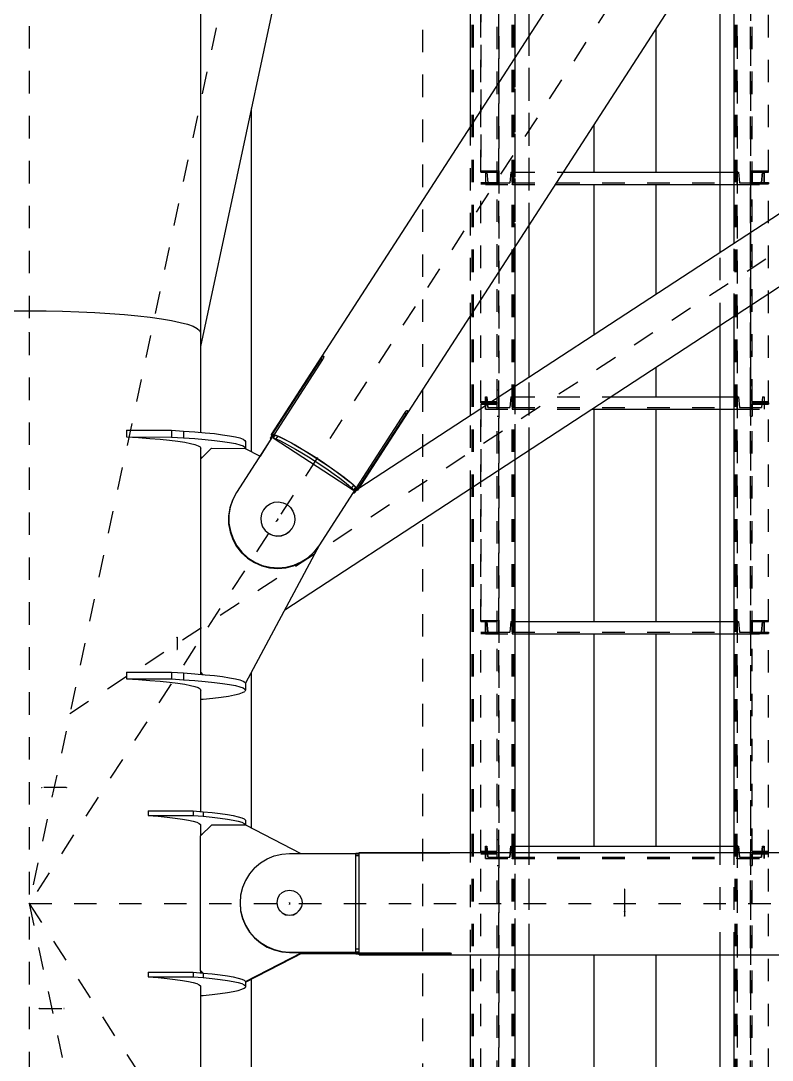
# Model space of a CAD drawing. Header units: millimetres. Extents: x 149919 to 150445, y 136651 to 136866.
# Drawn here: x 150370.775 to 150374.119, y 136790.678 to 136795.303 of the extents above; entities that cross this region are included whole.
import ezdxf

# ---------------------------------------------------------------- set-up
doc = ezdxf.new("R2010")
doc.units = ezdxf.units.MM
doc.header["$LTSCALE"] = 0.25
for name, pattern in [('CENTER', [50.8, 31.75, -6.35, 6.35, -6.35]), ('XKITLINE00', [0]), ('XKITLINE02', [4, 2, -2]), ('XKITLINE03', [6, 3, -1, 1, -1])]:
    doc.linetypes.add(name, pattern=pattern)

# ---------------------------------------------------------------- blocks, each defined once
blk = doc.blocks.new('çatıı')
at = {"color": 8, "linetype": 'CENTER'}
for p, q in [((22900, 16010.75), (22900, 14354.32)), ((23075, 15209.12), (23075, 13540.01)), ((23075, 14920.27), (22900, 14100.27)), ((23430, 14920.27), (22900, 14100.27)), ((22918.04, 14184.83), (23351.52, 14468)), ((22900, 14354.32), (22900, 12689.51)), ((23010.58, 14271.35), (23009.9, 14270.33)), ((22965.78, 14218.73), (22965.78, 14213.3)), ((22916.48, 14151.85), (22905.53, 14151.88)), ((23165, 14096.69), (23165, 14106.69)), ((23165, 14094.73), (23165, 14104.73)), ((22900, 14100.27), (23075, 13280.27)), ((22900, 14100.27), (23430, 13280.27)), ((22900, 14100.27), (23430, 14100.27)), ((23015.8, 14100.63), (23015.8, 14099.92)), ((22904.48, 14053.62), (22915.43, 14053.59))]:
    blk.add_line(p, q, dxfattribs=at)
at = {"color": 116, "linetype": 'XKITLINE02', "true_color": 0x136734}
for p, q in [((23097.15, 13721.24), (23097.15, 15406.22)), ((23097.68, 13721.24), (23097.68, 15406.22)), ((23114.92, 13721.24), (23114.92, 15406.22)), ((23115, 13721.24), (23115, 15406.22)), ((23115.45, 13721.24), (23115.45, 15406.22)), ((23115.85, 13721.24), (23115.85, 15406.22)), ((23116.3, 13723.56), (23116.3, 15406.22)), ((23122.5, 14302.1), (23122.5, 15406.22)), ((23214.13, 13721.24), (23214.13, 15406.22)), ((23214.53, 13721.24), (23214.52, 15406.22)), ((23214.98, 13721.24), (23214.98, 15406.22)), ((23215.06, 13721.24), (23215.06, 15406.22)), ((23096.3, 14446.09), (23096.3, 14943.1)), ((23122.5, 13721.24), (23122.5, 14943.1)), ((23101, 14425.71), (23101, 14523.03)), ((23109, 14420.46), (23109, 14523.03)), ((23228.98, 14425.71), (23228.98, 14523.03)), ((23101, 14522.44), (23101, 14425.71)), ((23108.2, 14420.46), (23108.2, 14522.44)), ((23220.98, 14420.46), (23220.98, 14520.98)), ((23221.78, 14420.46), (23221.78, 14522.44)), ((23122.5, 14077.5), (23122.5, 14486.62)), ((23116.3, 14392.84), (23116.3, 14477.03)), ((23096.3, 14317.57), (23096.3, 14446.09)), ((23101, 14426.29), (23109, 14426.29)), ((23108.2, 14323.61), (23108.2, 14426.28)), ((23108.2, 14426.28), (23109, 14426.28)), ((23109, 14426.29), (23109, 14420.46)), ((23109, 14323.03), (23109, 14426.28)), ((23220.98, 14426.29), (23228.98, 14426.29)), ((23220.98, 14426.28), (23220.98, 14420.48)), ((23220.98, 14426.28), (23221.78, 14426.28)), ((23220.98, 14328.83), (23220.98, 14426.28)), ((23221.78, 14426.28), (23221.78, 14421.06)), ((23221.78, 14323.61), (23221.78, 14426.28)), ((23101, 14425.71), (23108.2, 14425.71)), ((23103, 14425.78), (23103.68, 14425.78)), ((23103, 14425.78), (23103, 14420.28)), ((23103, 14425.78), (23103, 14420.28)), ((23103.68, 14425.78), (23104.07, 14420.98)), ((23103.68, 14425.78), (23104.07, 14420.98)), ((23108.2, 14425.71), (23108.2, 14420.46)), ((23114.32, 14425.78), (23113.94, 14420.98)), ((23114.32, 14425.78), (23113.94, 14420.98)), ((23114.32, 14425.78), (23115, 14425.78)), ((23115, 14420.28), (23115, 14425.78)), ((23115, 14425.78), (23137.59, 14425.78)), ((23115, 14425.78), (23115, 14420.28)), ((23115, 14425.78), (23115, 14420.28)), ((23207.48, 14425.78), (23214.98, 14425.78)), ((23214.98, 14420.28), (23214.98, 14425.78)), ((23214.98, 14425.78), (23214.98, 14420.28)), ((23214.98, 14425.78), (23215.66, 14425.78)), ((23214.98, 14425.78), (23214.98, 14420.28)), ((23215.66, 14425.78), (23216.05, 14420.98)), ((23215.66, 14425.78), (23216.05, 14420.98)), ((23221.78, 14425.71), (23228.98, 14425.71)), ((23225.92, 14420.98), (23226.3, 14425.78)), ((23226.3, 14425.78), (23225.92, 14420.98)), ((23226.3, 14425.78), (23226.98, 14425.78)), ((23226.98, 14420.28), (23226.98, 14425.78)), ((23226.98, 14425.78), (23226.98, 14420.28)), ((23101, 14323.03), (23101, 14421.06)), ((23101, 14421.06), (23108.2, 14421.06)), ((23101, 14420.47), (23109, 14420.47)), ((23103, 14420.28), (23115, 14420.28)), ((23104.07, 14420.98), (23113.94, 14420.98)), ((23108.2, 14420.46), (23109, 14420.46)), ((23115, 14420.98), (23214.98, 14420.98)), ((23115, 14420.28), (23134.03, 14420.28)), ((23207.48, 14420.28), (23214.98, 14420.28)), ((23214.98, 14420.28), (23226.98, 14420.28)), ((23216.05, 14420.98), (23225.92, 14420.98)), ((23220.98, 14420.48), (23228.98, 14420.48)), ((23220.98, 14323.03), (23220.98, 14420.48)), ((23220.98, 14420.46), (23221.78, 14420.46)), ((23221.78, 14421.06), (23228.98, 14421.06)), ((23228.98, 14421.06), (23228.98, 14420.48)), ((23228.98, 14323.03), (23228.98, 14421.06)), ((23213.68, 14361.66), (23213.68, 14394.25)), ((23207.48, 14357.61), (23207.48, 14390.2)), ((23122.5, 14302.1), (23122.5, 14334.69)), ((23108.2, 14328.83), (23109, 14328.83)), ((23116.3, 14298.05), (23116.3, 14330.64)), ((23220.98, 14328.83), (23220.98, 14323.03)), ((23220.98, 14328.83), (23221.78, 14328.83)), ((23103, 14325.78), (23103.68, 14325.78)), ((23103, 14325.78), (23103, 14320.28)), ((23103, 14320.28), (23103, 14325.78)), ((23103.68, 14325.78), (23104.07, 14320.98)), ((23104.07, 14320.98), (23103.68, 14325.78)), ((23114.32, 14325.78), (23113.94, 14320.98)), ((23114.32, 14325.78), (23113.94, 14320.98)), ((23114.32, 14325.78), (23115, 14325.78)), ((23115, 14320.28), (23115, 14325.78)), ((23115, 14325.78), (23158.74, 14325.78)), ((23115, 14325.78), (23115, 14320.28)), ((23115, 14325.78), (23115, 14320.28)), ((23207.48, 14325.78), (23214.98, 14325.78)), ((23214.98, 14320.28), (23214.98, 14325.78)), ((23214.98, 14325.78), (23214.98, 14320.28)), ((23214.98, 14325.78), (23215.66, 14325.78)), ((23214.98, 14325.78), (23214.98, 14320.28)), ((23215.66, 14325.78), (23216.05, 14320.98)), ((23215.66, 14325.78), (23216.05, 14320.98)), ((23226.3, 14325.78), (23225.92, 14320.98)), ((23226.3, 14325.78), (23225.92, 14320.98)), ((23226.3, 14325.78), (23226.98, 14325.78)), ((23226.98, 14325.78), (23226.98, 14320.28)), ((23226.98, 14325.78), (23226.98, 14320.28)), ((23101, 14323.61), (23108.2, 14323.61)), ((23101, 14225.71), (23101, 14323.03)), ((23101, 14323.03), (23109, 14323.03)), ((23101, 14323.03), (23109, 14323.03)), ((23101, 14322.44), (23101, 14225.71)), ((23101, 14322.44), (23108.2, 14322.44)), ((23103, 14320.28), (23115, 14320.28)), ((23104.07, 14320.98), (23113.94, 14320.98)), ((23108.2, 14220.46), (23108.2, 14322.44)), ((23109, 14220.46), (23109, 14323.03)), ((23115, 14320.98), (23214.98, 14320.98)), ((23115, 14320.28), (23150.32, 14320.28)), ((23207.48, 14320.28), (23214.98, 14320.28)), ((23214.98, 14320.28), (23226.98, 14320.28)), ((23216.05, 14320.98), (23225.92, 14320.98)), ((23220.98, 14317.2), (23220.98, 14323.03)), ((23220.98, 14323.03), (23228.98, 14323.03)), ((23220.98, 14323.03), (23228.98, 14323.03)), ((23220.98, 14220.46), (23220.98, 14320.98)), ((23221.78, 14323.61), (23228.98, 14323.61)), ((23221.78, 14322.44), (23221.78, 14317.2)), ((23221.78, 14322.44), (23228.98, 14322.44)), ((23221.78, 14220.46), (23221.78, 14322.44)), ((23228.98, 14323.03), (23228.98, 14322.44)), ((23228.98, 14225.71), (23228.98, 14323.03)), ((23096.3, 14123.02), (23096.3, 14317.57)), ((23108.2, 14317.2), (23109, 14317.2)), ((23220.98, 14317.2), (23221.78, 14317.2)), ((23101, 14226.29), (23109, 14226.29)), ((23101, 14225.71), (23108.2, 14225.71)), ((23103, 14225.78), (23103.68, 14225.78)), ((23103, 14225.78), (23103, 14220.28)), ((23103, 14220.28), (23103, 14225.78)), ((23103.68, 14225.78), (23104.07, 14220.98)), ((23104.07, 14220.98), (23103.68, 14225.78)), ((23108.2, 14123.61), (23108.2, 14226.28)), ((23108.2, 14226.28), (23109, 14226.28)), ((23108.2, 14220.46), (23108.2, 14225.71)), ((23109, 14123.03), (23109, 14226.28)), ((23114.32, 14225.78), (23113.94, 14220.98)), ((23114.32, 14225.78), (23113.94, 14220.98)), ((23114.32, 14225.78), (23115, 14225.78)), ((23115, 14220.28), (23115, 14225.78)), ((23115, 14225.78), (23122.5, 14225.78)), ((23115, 14225.78), (23115, 14220.28)), ((23115, 14225.78), (23115, 14220.28)), ((23207.48, 14225.78), (23214.98, 14225.78)), ((23214.98, 14220.28), (23214.98, 14225.78)), ((23214.98, 14225.78), (23214.98, 14220.28)), ((23214.98, 14225.78), (23215.66, 14225.78)), ((23214.98, 14225.78), (23214.98, 14220.28)), ((23215.66, 14225.78), (23216.05, 14220.98)), ((23215.66, 14225.78), (23216.05, 14220.98)), ((23220.98, 14226.29), (23228.98, 14226.29)), ((23220.98, 14226.28), (23220.98, 14220.48)), ((23220.98, 14226.28), (23221.78, 14226.28)), ((23220.98, 14226.28), (23220.98, 14128.83)), ((23221.78, 14226.28), (23221.78, 14221.06)), ((23221.78, 14123.61), (23221.78, 14226.28)), ((23221.78, 14225.71), (23228.98, 14225.71)), ((23225.92, 14220.98), (23226.3, 14225.78)), ((23226.3, 14225.78), (23225.92, 14220.98)), ((23226.3, 14225.78), (23226.98, 14225.78)), ((23226.98, 14220.28), (23226.98, 14225.78)), ((23226.98, 14225.78), (23226.98, 14220.28)), ((23101, 14123.03), (23101, 14221.06)), ((23101, 14221.06), (23108.2, 14221.06)), ((23101, 14220.47), (23109, 14220.47)), ((23103, 14220.28), (23115, 14220.28)), ((23104.07, 14220.98), (23113.94, 14220.98)), ((23108.2, 14220.46), (23109, 14220.46)), ((23115, 14220.98), (23214.98, 14220.98)), ((23115, 14220.28), (23122.5, 14220.28)), ((23207.48, 14220.28), (23214.98, 14220.28)), ((23214.98, 14220.28), (23226.98, 14220.28)), ((23216.05, 14220.98), (23225.92, 14220.98)), ((23220.98, 14220.48), (23228.98, 14220.48)), ((23220.98, 14220.48), (23220.98, 14123.03)), ((23220.98, 14220.46), (23221.78, 14220.46)), ((23221.78, 14221.06), (23228.98, 14221.06)), ((23228.98, 14221.06), (23228.98, 14220.48)), ((23228.98, 14123.03), (23228.98, 14221.06)), ((23103, 14125.78), (23103.68, 14125.78)), ((23103, 14125.78), (23103, 14120.28)), ((23103, 14120.28), (23103, 14125.78)), ((23103.68, 14125.78), (23104.07, 14120.98)), ((23104.07, 14120.98), (23103.68, 14125.78)), ((23108.2, 14128.83), (23109, 14128.83)), ((23114.32, 14125.78), (23113.94, 14120.98)), ((23113.94, 14120.98), (23114.32, 14125.78)), ((23114.32, 14125.78), (23115, 14125.78)), ((23115, 14120.28), (23115, 14125.78)), ((23115, 14125.78), (23122.5, 14125.78)), ((23115, 14125.78), (23115, 14120.28)), ((23115, 14120.28), (23115, 14125.78)), ((23207.48, 14125.78), (23214.98, 14125.78)), ((23214.98, 14120.28), (23214.98, 14125.78)), ((23214.98, 14120.28), (23214.98, 14125.78)), ((23214.98, 14125.78), (23215.66, 14125.78)), ((23214.98, 14125.78), (23214.98, 14120.28)), ((23216.05, 14120.98), (23215.66, 14125.78)), ((23215.66, 14125.78), (23216.05, 14120.98)), ((23220.98, 14128.83), (23220.98, 14123.03)), ((23220.98, 14128.83), (23221.78, 14128.83)), ((23225.92, 14120.98), (23226.3, 14125.78)), ((23226.3, 14125.78), (23225.92, 14120.98)), ((23226.3, 14125.78), (23226.98, 14125.78)), ((23226.98, 14120.28), (23226.98, 14125.78)), ((23226.98, 14125.78), (23226.98, 14120.28)), ((23096.3, 13838.61), (23096.3, 14123.02)), ((23101, 14123.61), (23108.2, 14123.61)), ((23101, 14025.71), (23101, 14123.03)), ((23101, 14123.03), (23109, 14123.03)), ((23101, 14123.03), (23109, 14123.03)), ((23101, 14122.44), (23108.2, 14122.44)), ((23104.07, 14120.98), (23113.94, 14120.98)), ((23108.2, 14020.46), (23108.2, 14122.44)), ((23109, 14020.46), (23109, 14123.03)), ((23115, 14120.98), (23214.98, 14120.98)), ((23116.3, 14077.5), (23116.3, 14123.02)), ((23122.5, 13721.24), (23122.5, 14123.02)), ((23207.48, 14077.5), (23207.48, 14123.02)), ((23213.68, 14077.5), (23213.68, 14123.02)), ((23216.05, 14120.98), (23225.92, 14120.98)), ((23220.98, 14117.2), (23220.98, 14123.03)), ((23220.98, 14123.03), (23228.98, 14123.03)), ((23220.98, 14123.03), (23228.98, 14123.03)), ((23220.98, 14020.46), (23220.98, 14120.9)), ((23221.78, 14123.61), (23228.98, 14123.61)), ((23221.78, 14122.44), (23221.78, 14117.2)), ((23221.78, 14122.44), (23228.98, 14122.44)), ((23221.78, 14020.46), (23221.78, 14122.44)), ((23228.98, 14120.9), (23228.98, 14123.03)), ((23228.98, 14025.71), (23228.98, 14122.44)), ((23103, 14120.28), (23115, 14120.28)), ((23108.2, 14117.2), (23109, 14117.2)), ((23115, 14120.28), (23214.98, 14120.28)), ((23214.98, 14120.28), (23226.98, 14120.28)), ((23220.98, 14117.2), (23221.78, 14117.2))]:
    blk.add_line(p, q, dxfattribs=at)
at = {"color": 1, "linetype": 'XKITLINE03'}
for p, q in [((23109, 15406.22), (23109, 13721.24)), ((23122.5, 13721.24), (23122.5, 15406.22)), ((23214.98, 15406.22), (23214.98, 13721.24)), ((23220.97, 15406.22), (23220.98, 13721.24)), ((23109, 14426.29), (23109, 14523.03)), ((23220.98, 14523.03), (23220.98, 14426.29)), ((23109, 14323.03), (23109, 14420.47)), ((23115, 14420.28), (23214.98, 14420.28)), ((23115, 14420.28), (23115, 14420.28)), ((23214.98, 14420.28), (23214.98, 14420.28)), ((23220.98, 14420.48), (23220.98, 14323.03)), ((23109, 14226.29), (23109, 14323.03)), ((23115, 14320.28), (23214.98, 14320.28)), ((23115, 14320.28), (23115, 14320.28)), ((23214.98, 14320.28), (23214.98, 14320.28)), ((23220.98, 14323.03), (23220.98, 14226.29)), ((23109, 14123.03), (23109, 14220.47)), ((23115, 14220.28), (23214.98, 14220.28)), ((23115, 14220.28), (23115, 14220.28)), ((23214.98, 14220.28), (23214.98, 14220.28)), ((23220.98, 14220.48), (23220.98, 14123.03)), ((23109, 14026.29), (23109, 14123.03)), ((23220.98, 14123.03), (23220.98, 14026.29)), ((23115, 14120.28), (23214.98, 14120.28)), ((23115, 14120.28), (23115, 14120.28)), ((23214.98, 14120.28), (23214.98, 14120.28))]:
    blk.add_line(p, q, dxfattribs=at)
at = {"color": 7, "linetype": 'XKITLINE00'}
for p, q in [((23096.3, 14446.09), (23096.3, 14897.45)), ((23116.3, 14477.03), (23116.3, 14897.45)), ((23122.5, 14486.62), (23122.5, 14897.45)), ((23213.68, 14394.25), (23213.68, 14543.5)), ((23207.48, 14390.2), (23207.48, 14533.91)), ((23137.59, 14425.78), (23207.48, 14425.78)), ((23134.03, 14420.28), (23207.48, 14420.28)), ((23122.5, 14334.69), (23122.5, 14402.44)), ((23116.3, 14330.64), (23116.3, 14392.84)), ((23096.3, 14317.57), (23096.3, 14361.9)), ((23213.68, 14123.02), (23213.68, 14361.66)), ((23207.48, 14123.02), (23207.48, 14357.61)), ((23158.74, 14325.78), (23207.48, 14325.78)), ((23150.32, 14320.28), (23207.48, 14320.28)), ((23122.5, 14123.02), (23122.5, 14302.1)), ((23116.3, 14123.02), (23116.3, 14298.05)), ((23096.3, 14123.02), (23096.3, 14284.99)), ((23122.5, 14225.78), (23207.48, 14225.78)), ((23122.5, 14220.28), (23207.48, 14220.28)), ((23122.5, 14125.78), (23207.48, 14125.78)), ((23096.3, 13838.61), (23096.3, 14077.5)), ((23116.3, 13807.67), (23116.3, 14077.5)), ((23122.5, 13798.08), (23122.5, 14077.5)), ((23207.48, 13721.24), (23207.48, 14077.5)), ((23213.68, 13721.24), (23213.68, 14077.5))]:
    blk.add_line(p, q, dxfattribs=at)
at = {"color": 8, "linetype": 'XKITLINE00'}
for p, q in [((22976.2, 14884.03), (22976.2, 14354.32)), ((23283.71, 14736.05), (23007.69, 14308.99)), ((23322.09, 14711.23), (23046.07, 14284.18)), ((23008.49, 14499.47), (22976.2, 14348.13)), ((23178.8, 14489.53), (23178.8, 14425.78)), ((22998.8, 14454.03), (22998.8, 14301.45)), ((23046.71, 14285.18), (23296.18, 14448.14)), ((23151.2, 14446.83), (23151.2, 14425.78)), ((23013.69, 14231.02), (23310.45, 14424.88)), ((23151.2, 14420.28), (23151.2, 14353.43)), ((23178.8, 14420.28), (23178.8, 14371.46)), ((22892.53, 14363.98), (22900, 14364.03)), ((22900, 14364.03), (22907.46, 14363.98)), ((22907.46, 14363.98), (22914.86, 14363.84)), ((22914.86, 14363.84), (22922.12, 14363.61)), ((22922.12, 14363.61), (22929.16, 14363.29)), ((22929.16, 14363.29), (22935.92, 14362.88)), ((22935.92, 14362.88), (22942.33, 14362.39)), ((22942.33, 14362.39), (22948.34, 14361.82)), ((22948.34, 14361.82), (22953.88, 14361.18)), ((22953.88, 14361.18), (22958.9, 14360.48)), ((22958.9, 14360.48), (22963.35, 14359.71)), ((22963.35, 14359.71), (22967.2, 14358.9)), ((22967.2, 14358.9), (22970.39, 14358.04)), ((22970.39, 14358.04), (22972.91, 14357.14)), ((22972.91, 14357.14), (22974.73, 14356.21)), ((22974.73, 14356.21), (22975.83, 14355.27)), ((22974.73, 14356.21), (22975.83, 14355.27)), ((22975.83, 14355.27), (22976.2, 14354.32)), ((22975.83, 14355.27), (22976.2, 14354.32)), ((22976.2, 14354.32), (22976.2, 14309.96)), ((23029.95, 14342.87), (23029.74, 14342.54)), ((23030.16, 14343.17), (23029.95, 14342.87)), ((23029.95, 14342.87), (23030.58, 14342.46)), ((23030.36, 14343.44), (23030.16, 14343.17)), ((23030.46, 14343.57), (23030.36, 14343.44)), ((23030.46, 14343.57), (23030.55, 14343.65)), ((23030.73, 14342.71), (23030.54, 14342.39)), ((23030.55, 14343.65), (23030.74, 14343.78)), ((23030.89, 14343.02), (23030.73, 14342.71)), ((23030.74, 14343.78), (23030.9, 14343.83)), ((23031, 14343.3), (23030.89, 14343.02)), ((23030.9, 14343.83), (23031.01, 14343.81)), ((23031.06, 14343.53), (23031, 14343.3)), ((23031.01, 14343.81), (23031.06, 14343.71)), ((23031.06, 14343.71), (23031.06, 14343.53)), ((23029.74, 14342.54), (23008.12, 14309.1)), ((23030.54, 14342.39), (23008.92, 14308.94)), ((23029.74, 14342.54), (23030.37, 14342.13)), ((23178.8, 14338.87), (23178.8, 14325.78)), ((23067.79, 14319.51), (23067.58, 14319.3)), ((23067.79, 14319.51), (23067.98, 14319.66)), ((23067.98, 14319.66), (23068.13, 14319.74)), ((23068.13, 14319.74), (23068.25, 14319.73)), ((23068.25, 14319.73), (23068.32, 14319.64)), ((23068.33, 14319.48), (23068.29, 14319.26)), ((23068.32, 14319.64), (23068.33, 14319.48)), ((23151.2, 14320.28), (23151.2, 14225.78)), ((23178.8, 14320.28), (23178.8, 14225.78)), ((23067.15, 14318.72), (23045.53, 14285.27)), ((23067.61, 14318.06), (23046, 14284.61)), ((23066.98, 14318.46), (23067.61, 14318.06)), ((23067.36, 14319.03), (23067.15, 14318.72)), ((23067.2, 14318.79), (23067.82, 14318.38)), ((23067.58, 14319.3), (23067.36, 14319.03)), ((23067.82, 14318.38), (23067.61, 14318.06)), ((23068.01, 14318.7), (23067.82, 14318.38)), ((23068.18, 14318.99), (23068.01, 14318.7)), ((23068.25, 14319.14), (23068.18, 14318.99)), ((23068.29, 14319.26), (23068.25, 14319.14)), ((22943.29, 14310.94), (22943.29, 14307.94)), ((22943.29, 14310.94), (22963.26, 14310.85)), ((22963.26, 14310.85), (22963.26, 14307.86)), ((22963.26, 14310.85), (22968.66, 14310.53)), ((22968.66, 14310.53), (22968.66, 14307.54)), ((22968.66, 14310.53), (22973.67, 14310.17)), ((22943.29, 14307.94), (22948.68, 14307.62)), ((22943.29, 14307.94), (22963.26, 14307.86)), ((22948.68, 14307.62), (22953.69, 14307.27)), ((22953.69, 14307.27), (22958.28, 14306.87)), ((22958.28, 14306.87), (22962.41, 14306.45)), ((22962.41, 14306.45), (22966.05, 14306)), ((22963.26, 14307.86), (22968.66, 14307.54)), ((22966.05, 14306), (22969.17, 14305.53)), ((22968.66, 14307.54), (22973.67, 14307.18)), ((22973.67, 14310.17), (22978.25, 14309.78)), ((22973.67, 14307.18), (22978.25, 14306.79)), ((22978.25, 14309.78), (22982.38, 14309.36)), ((22978.25, 14306.79), (22982.38, 14306.37)), ((22982.38, 14309.36), (22986.02, 14308.91)), ((22982.38, 14306.37), (22986.02, 14305.92)), ((22986.02, 14308.91), (22989.15, 14308.44)), ((22986.02, 14305.92), (22989.15, 14305.45)), ((22989.15, 14308.44), (22991.72, 14307.94)), ((22991.72, 14307.94), (22993.74, 14307.44)), ((23008.91, 14308.94), (22992.27, 14283.18)), ((22993.74, 14307.44), (22995.17, 14306.92)), ((22995.17, 14306.92), (22996.01, 14306.39)), ((22996.01, 14306.39), (22996.26, 14305.85)), ((22996.26, 14305.85), (22996.26, 14302.86)), ((23007.58, 14306.9), (23002.75, 14299.42)), ((23007.3, 14307.47), (23007.27, 14307.3)), ((23007.27, 14307.3), (23007.34, 14307.06)), ((23008.11, 14308.72), (23007.3, 14307.47)), ((23007.3, 14307.47), (23007.45, 14307.57)), ((23007.34, 14307.06), (23007.6, 14306.9)), ((23008.26, 14308.82), (23007.45, 14307.57)), ((23007.45, 14307.57), (23007.7, 14307.59)), ((23007.69, 14308.99), (23008.12, 14309.1)), ((23007.69, 14308.99), (23007.76, 14308.57)), ((23008.51, 14308.85), (23007.7, 14307.59)), ((23007.7, 14307.59), (23007.94, 14307.44)), ((23007.76, 14308.57), (23007.94, 14308.45)), ((23008.11, 14308.72), (23008.26, 14308.82)), ((23008.12, 14309.1), (23008.76, 14308.69)), ((23008.26, 14308.82), (23008.51, 14308.85)), ((23009.29, 14308.7), (23008.48, 14307.45)), ((23008.48, 14307.45), (23009.76, 14306.99)), ((23008.48, 14307.45), (23044.35, 14284.26)), ((23008.51, 14308.85), (23008.76, 14308.69)), ((23008.92, 14308.94), (23009.29, 14308.7)), ((23008.92, 14308.94), (23009.26, 14308.86)), ((23008.92, 14308.93), (23009.29, 14308.69)), ((23009.26, 14308.86), (23010.86, 14308.23)), ((23009.29, 14308.7), (23010.57, 14308.25)), ((23010.57, 14308.25), (23009.76, 14306.99)), ((23009.76, 14306.99), (23011.45, 14306.25)), ((23010.57, 14308.25), (23012.26, 14307.5)), ((23010.86, 14308.23), (23012.95, 14307.25)), ((23011.45, 14306.25), (23013.5, 14305.22)), ((23012.26, 14307.5), (23014.31, 14306.48)), ((23012.95, 14307.25), (23015.46, 14305.94)), ((23014.31, 14306.48), (23016.68, 14305.21)), ((23015.46, 14305.94), (23018.32, 14304.35)), ((22969.17, 14305.53), (22971.75, 14305.04)), ((22971.75, 14305.04), (22973.76, 14304.53)), ((22973.76, 14304.53), (22975.2, 14304.01)), ((22975.2, 14304.01), (22976.04, 14303.48)), ((22976.04, 14303.48), (22976.29, 14302.95)), ((22976.2, 14303.14), (22976.2, 14202.29)), ((22976.29, 14302.95), (22976.2, 14302.81)), ((22976.2, 14297.99), (22981.13, 14302.9)), ((22981.13, 14302.9), (22996.11, 14302.83)), ((22989.15, 14305.45), (22991.72, 14304.95)), ((22991.72, 14304.95), (22993.74, 14304.45)), ((22993.74, 14304.45), (22995.17, 14303.92)), ((22995.17, 14303.92), (22996.01, 14303.4)), ((22996.01, 14303.4), (22996.26, 14302.86)), ((22996.11, 14302.83), (23002.76, 14299.41)), ((22996.26, 14302.86), (22996.21, 14302.79)), ((23013.5, 14305.22), (23015.87, 14303.95)), ((23015.87, 14303.95), (23018.5, 14302.46)), ((23016.68, 14305.21), (23019.31, 14303.72)), ((23018.32, 14304.35), (23021.44, 14302.52)), ((23018.5, 14302.46), (23021.32, 14300.8)), ((23019.31, 14303.72), (23022.13, 14302.05)), ((23021.44, 14302.52), (23024.73, 14300.51)), ((23022.13, 14302.05), (23025.07, 14300.25)), ((22976.2, 14298.85), (22977.15, 14298.93)), ((23021.32, 14300.8), (23024.26, 14298.99)), ((23024.26, 14298.99), (23027.24, 14297.09)), ((23024.73, 14300.51), (23028.08, 14298.39)), ((23025.07, 14300.25), (23028.05, 14298.35)), ((23027.24, 14297.09), (23030.2, 14295.15)), ((23028.05, 14298.35), (23031.01, 14296.41)), ((23028.08, 14298.39), (23031.39, 14296.21)), ((23031.01, 14296.41), (23033.86, 14294.47)), ((23030.2, 14295.15), (23033.05, 14293.21)), ((23031.39, 14296.21), (23034.57, 14294.04)), ((23033.05, 14293.21), (23035.72, 14291.33)), ((23033.86, 14294.47), (23036.53, 14292.58)), ((23034.57, 14294.04), (23037.51, 14291.94)), ((23036.53, 14292.58), (23038.96, 14290.8)), ((23037.51, 14291.94), (23040.13, 14289.99)), ((23035.72, 14291.33), (23038.15, 14289.55)), ((23038.15, 14289.55), (23040.28, 14287.91)), ((23038.96, 14290.8), (23041.09, 14289.16)), ((23040.13, 14289.99), (23042.35, 14288.24)), ((23040.28, 14287.91), (23042.05, 14286.46)), ((23041.09, 14289.16), (23042.86, 14287.71)), ((23042.35, 14288.24), (23044.1, 14286.74)), ((23042.86, 14287.71), (23044.23, 14286.49)), ((22992.11, 14282.95), (22990.42, 14279.79)), ((22992.27, 14283.18), (22990.58, 14280.02)), ((22992.27, 14283.18), (22992.11, 14282.95)), ((23045.53, 14285.26), (23028.88, 14259.51)), ((23042.05, 14286.46), (23043.42, 14285.23)), ((23044.23, 14286.49), (23043.42, 14285.23)), ((23043.42, 14285.23), (23044.35, 14284.26)), ((23044.1, 14286.74), (23045.32, 14285.55)), ((23044.21, 14283.22), (23044.44, 14283.07)), ((23044.23, 14286.49), (23045.16, 14285.52)), ((23045.16, 14285.52), (23044.35, 14284.26)), ((23044.44, 14283.07), (23044.7, 14283.1)), ((23044.56, 14283.76), (23044.8, 14283.61)), ((23044.7, 14283.1), (23044.84, 14283.2)), ((23045.61, 14284.86), (23044.8, 14283.61)), ((23044.8, 14283.61), (23044.87, 14283.37)), ((23045.65, 14284.45), (23044.84, 14283.2)), ((23044.87, 14283.37), (23044.84, 14283.2)), ((23045.68, 14284.62), (23044.87, 14283.37)), ((23045.15, 14285.51), (23045.53, 14285.27)), ((23045.16, 14285.52), (23045.53, 14285.27)), ((23045.32, 14285.55), (23045.53, 14285.27)), ((23045.37, 14285.02), (23046, 14284.61)), ((23045.37, 14285.02), (23045.61, 14284.86)), ((23045.48, 14284.18), (23045.64, 14284.08)), ((23045.61, 14284.86), (23045.68, 14284.62)), ((23045.64, 14284.08), (23046.07, 14284.18)), ((23045.68, 14284.62), (23045.65, 14284.45)), ((23046, 14284.61), (23046.07, 14284.18)), ((22990.42, 14279.79), (22989.28, 14276.39)), ((22990.58, 14280.02), (22989.44, 14276.63)), ((22990.58, 14280.02), (22990.42, 14279.79)), ((23005.52, 14277.04), (23007.15, 14278.16)), ((23007.15, 14278.16), (23009.01, 14278.82)), ((23009.01, 14278.82), (23010.98, 14278.98)), ((23010.98, 14278.98), (23012.93, 14278.62)), ((23012.93, 14278.62), (23014.73, 14277.77)), ((22989.28, 14276.39), (22988.71, 14272.85)), ((22989.44, 14276.63), (22988.87, 14273.08)), ((23003.35, 14273.69), (23003, 14271.75)), ((23003.39, 14273.75), (23003.04, 14271.81)), ((23004.19, 14275.48), (23003.35, 14273.69)), ((23004.24, 14275.54), (23003.39, 14273.75)), ((23005.52, 14277.04), (23004.24, 14275.54)), ((23014.73, 14277.77), (23016.24, 14276.48)), ((23016.24, 14276.48), (23017.37, 14274.85)), ((23017.37, 14274.85), (23018.04, 14272.99)), ((22988.71, 14272.85), (22988.74, 14269.26)), ((22988.74, 14269.26), (22989.35, 14265.72)), ((22988.87, 14273.08), (22988.89, 14269.49)), ((22988.89, 14269.49), (22989.51, 14265.96)), ((23003, 14271.75), (23003.16, 14269.77)), ((23003.04, 14271.81), (23003.2, 14269.84)), ((23003.16, 14269.77), (23003.83, 14267.91)), ((23003.2, 14269.84), (23003.87, 14267.97)), ((23017.85, 14269.07), (23017, 14267.29)), ((23018.2, 14271.02), (23017.85, 14269.07)), ((23018.04, 14272.99), (23018.2, 14271.02)), ((22989.35, 14265.72), (22990.54, 14262.33)), ((22989.51, 14265.96), (22990.7, 14262.56)), ((23003.83, 14267.91), (23004.96, 14266.28)), ((23003.87, 14267.97), (23005, 14266.34)), ((23004.96, 14266.28), (23006.47, 14264.99)), ((23005, 14266.34), (23006.51, 14265.06)), ((23006.51, 14265.06), (23006.47, 14264.99)), ((23006.47, 14264.99), (23008.26, 14264.14)), ((23006.51, 14265.06), (23008.3, 14264.21)), ((23008.26, 14264.14), (23010.21, 14263.78)), ((23008.3, 14264.21), (23010.25, 14263.85)), ((23010.21, 14263.78), (23012.19, 14263.94)), ((23010.25, 14263.85), (23012.23, 14264)), ((23012.19, 14263.94), (23014.05, 14264.6)), ((23012.23, 14264), (23014.09, 14264.66)), ((23014.05, 14264.6), (23015.68, 14265.72)), ((23014.09, 14264.66), (23015.72, 14265.78)), ((23016.96, 14267.22), (23015.68, 14265.72)), ((23017, 14267.29), (23015.72, 14265.78)), ((22990.54, 14262.33), (22992.28, 14259.18)), ((22990.7, 14262.56), (22992.43, 14259.41)), ((22992.43, 14259.41), (22994.66, 14256.59)), ((23029.16, 14259.94), (22996.2, 14198.32)), ((23028.88, 14259.51), (23026.7, 14256.67)), ((23028.88, 14259.51), (23028.73, 14259.28)), ((23028.86, 14259.48), (23028.73, 14259.28)), ((22992.28, 14259.18), (22994.51, 14256.35)), ((22994.51, 14256.35), (22997.17, 14253.93)), ((22994.66, 14256.59), (22997.33, 14254.16)), ((23023.91, 14254), (23026.54, 14256.44)), ((23024.07, 14254.24), (23026.7, 14256.67)), ((23028.73, 14259.28), (23026.54, 14256.44)), ((23026.7, 14256.67), (23026.54, 14256.44)), ((22997.17, 14253.93), (23000.19, 14251.97)), ((22997.33, 14254.16), (23000.35, 14252.21)), ((23000.19, 14251.97), (23003.49, 14250.54)), ((23000.35, 14252.21), (23003.65, 14250.77)), ((23003.49, 14250.54), (23006.99, 14249.67)), ((23003.65, 14250.77), (23007.14, 14249.9)), ((23014.15, 14249.69), (23017.63, 14250.58)), ((23014.31, 14249.92), (23017.79, 14250.81)), ((23017.63, 14250.58), (23020.91, 14252.03)), ((23017.79, 14250.81), (23021.07, 14252.26)), ((23020.91, 14252.03), (23023.91, 14254)), ((23021.07, 14252.26), (23024.07, 14254.24)), ((23006.99, 14249.67), (23010.57, 14249.38)), ((23007.14, 14249.9), (23010.73, 14249.62)), ((23010.57, 14249.38), (23014.15, 14249.69)), ((23010.73, 14249.62), (23014.31, 14249.92)), ((23151.2, 14220.28), (23151.2, 14125.78)), ((23178.8, 14220.28), (23178.8, 14125.78)), ((22943.29, 14203.27), (22943.29, 14200.28)), ((22943.29, 14203.27), (22963.26, 14203.19)), ((22943.29, 14200.28), (22963.26, 14200.2)), ((22943.29, 14200.28), (22948.68, 14199.96)), ((22948.68, 14199.96), (22953.69, 14199.6)), ((22953.69, 14199.6), (22958.28, 14199.21)), ((22958.28, 14199.21), (22962.41, 14198.79)), ((22963.26, 14203.19), (22963.26, 14200.2)), ((22963.26, 14203.19), (22968.65, 14202.87)), ((22963.26, 14200.2), (22968.65, 14199.88)), ((22968.65, 14202.87), (22968.65, 14199.88)), ((22968.65, 14202.87), (22973.67, 14202.51)), ((22968.65, 14199.88), (22973.67, 14199.52)), ((22973.67, 14202.51), (22978.25, 14202.12)), ((22973.67, 14199.52), (22978.25, 14199.13)), ((22976.2, 14203.17), (22977.15, 14202.21)), ((22976.2, 14202.39), (22976.3, 14202.28)), ((22978.25, 14202.12), (22982.38, 14201.7)), ((22982.38, 14201.7), (22986.02, 14201.25)), ((22986.02, 14201.25), (22989.14, 14200.77)), ((22989.14, 14200.77), (22991.72, 14200.28)), ((22991.72, 14200.28), (22993.74, 14199.77)), ((22993.74, 14199.77), (22995.17, 14199.25)), ((22995.17, 14199.25), (22996.01, 14198.72)), ((22998.8, 14203.17), (22998.8, 14133.97)), ((22962.41, 14198.79), (22966.05, 14198.34)), ((22966.05, 14198.34), (22969.17, 14197.87)), ((22969.17, 14197.87), (22971.75, 14197.37)), ((22971.75, 14197.37), (22973.76, 14196.86)), ((22973.76, 14196.86), (22975.2, 14196.34)), ((22975.2, 14196.34), (22976.04, 14195.81)), ((22976.04, 14195.81), (22976.29, 14195.28)), ((22976.2, 14195.48), (22976.2, 14141.22)), ((22976.29, 14195.28), (22976.2, 14195.15)), ((22978.25, 14199.13), (22982.38, 14198.7)), ((22982.38, 14198.7), (22986.02, 14198.26)), ((22986.02, 14198.26), (22989.14, 14197.78)), ((22989.14, 14197.78), (22991.72, 14197.29)), ((22991.72, 14197.29), (22993.74, 14196.78)), ((22993.74, 14196.78), (22995.17, 14196.26)), ((22994.95, 14194.14), (22995.9, 14194.67)), ((22995.17, 14196.26), (22996.01, 14195.73)), ((22996.26, 14195.2), (22995.9, 14194.67)), ((22996.01, 14198.72), (22996.26, 14198.19)), ((22996.01, 14195.73), (22996.26, 14195.2)), ((22996.26, 14198.19), (22996.26, 14195.2)), ((22976.2, 14191.19), (22977.46, 14191.29)), ((22977.46, 14191.29), (22981.67, 14191.71)), ((22981.67, 14191.71), (22985.4, 14192.16)), ((22985.4, 14192.16), (22988.62, 14192.62)), ((22988.62, 14192.62), (22991.3, 14193.11)), ((22991.3, 14193.11), (22993.41, 14193.62)), ((22993.41, 14193.62), (22994.95, 14194.14)), ((22952.88, 14141.49), (22952.88, 14139.5)), ((22952.88, 14141.49), (22972.88, 14141.49)), ((22952.88, 14139.5), (22957.34, 14139.13)), ((22952.88, 14139.5), (22972.88, 14139.5)), ((22957.34, 14139.13), (22961.4, 14138.74)), ((22972.88, 14141.49), (22972.88, 14139.5)), ((22972.88, 14141.49), (22977.34, 14141.13)), ((22972.88, 14139.5), (22977.34, 14139.13)), ((22977.34, 14141.13), (22977.34, 14139.13)), ((22977.34, 14141.13), (22981.4, 14140.73)), ((22977.34, 14139.13), (22981.4, 14138.74)), ((22981.4, 14140.73), (22985.01, 14140.31)), ((22985.01, 14140.31), (22988.16, 14139.86)), ((22988.16, 14139.86), (22990.81, 14139.4)), ((22990.81, 14139.4), (22992.96, 14138.92)), ((22961.4, 14138.74), (22965.01, 14138.31)), ((22965.01, 14138.31), (22968.16, 14137.87)), ((22968.16, 14137.87), (22970.81, 14137.4)), ((22970.81, 14137.4), (22972.96, 14136.92)), ((22972.96, 14136.92), (22974.59, 14136.43)), ((22974.59, 14136.43), (22975.68, 14135.93)), ((22975.68, 14135.93), (22976.23, 14135.42)), ((22976.2, 14135.45), (22976.2, 14130.34)), ((22976.2, 14130.34), (22981.2, 14135.32)), ((22976.2, 14134.88), (22976.23, 14134.91)), ((22976.23, 14135.42), (22976.23, 14134.91)), ((22981.2, 14135.32), (22996.2, 14135.32)), ((22981.4, 14138.74), (22985.01, 14138.31)), ((22985.01, 14138.31), (22988.16, 14137.87)), ((22988.16, 14137.87), (22990.81, 14137.4)), ((22990.81, 14137.4), (22992.96, 14136.92)), ((22992.96, 14138.92), (22994.59, 14138.42)), ((22992.96, 14136.92), (22994.59, 14136.43)), ((22994.59, 14138.42), (22995.68, 14137.92)), ((22994.59, 14136.43), (22995.68, 14135.93)), ((22995.68, 14137.92), (22996.23, 14137.41)), ((22995.68, 14135.93), (22996.23, 14135.42)), ((22996.2, 14135.32), (23020.8, 14122.56)), ((22996.23, 14137.41), (22996.23, 14135.42)), ((22996.23, 14135.42), (22996.23, 14135.31)), ((22976.2, 14131.11), (22977.03, 14131.17)), ((22976.2, 14070.37), (22976.2, 14130.34)), ((23005.81, 14120.17), (23009, 14121.49)), ((23009, 14121.49), (23012.35, 14122.29)), ((23012.35, 14122.29), (23015.8, 14122.56)), ((23015.8, 14122.56), (23046.8, 14122.56)), ((23045.3, 14122.62), (23045.3, 14122.56)), ((23045.3, 14122.62), (23046.8, 14122.62)), ((23045.3, 14122.44), (23046.8, 14122.44)), ((23045.3, 14120.41), (23045.3, 14122.44)), ((23045.3, 14121.7), (23046.8, 14121.7)), ((23046.8, 14123.05), (23046.8, 14123.03)), ((23046.8, 14123.05), (23283.2, 14123.05)), ((23046.8, 14122.9), (23046.8, 14123.05)), ((23046.8, 14123.03), (23086.8, 14123.03)), ((23046.8, 14087.01), (23046.8, 14122.9)), ((23046.8, 14122.9), (23086.8, 14122.9)), ((23086.8, 14123.03), (23087.11, 14123.03)), ((23086.8, 14123.03), (23086.8, 14122.9)), ((23086.8, 14122.9), (23087.11, 14122.91)), ((23087.11, 14123.03), (23087.39, 14123.03)), ((23087.11, 14123.03), (23087.11, 14122.91)), ((23087.11, 14122.91), (23087.39, 14122.93)), ((23087.39, 14123.03), (23087.63, 14123.03)), ((23087.39, 14122.93), (23087.63, 14122.97)), ((23087.63, 14123.03), (23087.8, 14123.03)), ((23087.63, 14122.97), (23087.8, 14123.02)), ((23000.24, 14116.14), (22998, 14113.52)), ((23000.24, 14116.14), (23002.86, 14118.37)), ((23002.86, 14118.37), (23005.81, 14120.17)), ((23045.3, 14078.83), (23045.3, 14120.41)), ((22998, 14113.52), (22996.19, 14110.59)), ((22994.87, 14107.41), (22994.07, 14104.06)), ((22996.19, 14110.59), (22994.87, 14107.41)), ((22994.07, 14104.06), (22993.8, 14100.63)), ((23010.47, 14102.42), (23010.2, 14100.69)), ((23011.26, 14103.97), (23010.47, 14102.42)), ((23011.26, 14103.97), (23012.5, 14105.21)), ((23012.5, 14105.21), (23014.06, 14106)), ((23014.06, 14106), (23015.8, 14106.28)), ((23015.8, 14106.28), (23017.53, 14106)), ((23017.53, 14106), (23019.09, 14105.21)), ((23019.09, 14105.21), (23020.33, 14103.97)), ((23020.33, 14103.97), (23021.12, 14102.42)), ((23021.12, 14102.42), (23021.4, 14100.69)), ((22993.8, 14100.63), (22994.07, 14097.2)), ((22993.8, 14100.47), (22994.07, 14097.04)), ((23010.2, 14100.69), (23010.47, 14098.97)), ((23010.2, 14100.63), (23010.47, 14098.9)), ((23010.47, 14098.97), (23011.26, 14097.41)), ((23010.47, 14098.9), (23011.26, 14097.35)), ((23021.12, 14098.97), (23020.33, 14097.41)), ((23021.12, 14098.9), (23020.33, 14097.35)), ((23021.4, 14100.69), (23021.12, 14098.97)), ((23021.4, 14100.63), (23021.12, 14098.9)), ((22994.07, 14097.2), (22994.87, 14093.85)), ((22994.07, 14097.04), (22994.87, 14093.69)), ((22994.87, 14093.85), (22996.19, 14090.67)), ((22994.87, 14093.69), (22996.19, 14090.52)), ((23011.26, 14097.41), (23012.5, 14096.18)), ((23011.26, 14097.35), (23012.5, 14096.11)), ((23012.5, 14096.18), (23014.06, 14095.38)), ((23012.5, 14096.11), (23014.06, 14095.32)), ((23014.06, 14095.38), (23015.8, 14095.11)), ((23014.06, 14095.32), (23015.8, 14095.05)), ((23015.8, 14095.11), (23017.53, 14095.38)), ((23015.8, 14095.05), (23017.53, 14095.32)), ((23015.8, 14095.11), (23015.8, 14095.05)), ((23017.53, 14095.38), (23019.09, 14096.18)), ((23017.53, 14095.32), (23019.09, 14096.11)), ((23019.09, 14096.18), (23020.33, 14097.41)), ((23019.09, 14096.11), (23020.33, 14097.35)), ((22996.19, 14090.67), (22998, 14087.74)), ((22996.19, 14090.52), (22998, 14087.58)), ((22998, 14087.74), (23000.24, 14085.12)), ((22998, 14087.58), (23000.24, 14084.96)), ((23000.24, 14085.12), (23002.86, 14082.89)), ((23000.24, 14084.96), (23002.86, 14082.73)), ((23046.8, 14078.37), (23046.8, 14087.01)), ((23002.86, 14082.89), (23005.81, 14081.09)), ((23002.86, 14082.73), (23005.81, 14080.93)), ((23005.81, 14081.09), (23009, 14079.77)), ((23005.81, 14080.93), (23009, 14079.61)), ((23009, 14079.77), (23012.35, 14078.97)), ((23009, 14079.61), (23012.35, 14078.81)), ((23012.35, 14078.97), (23012.35, 14078.81)), ((23012.35, 14078.97), (23015.8, 14078.7)), ((23045.3, 14080.12), (23046.8, 14080.12)), ((22996.23, 14065.56), (23021.25, 14078.54)), ((22996.23, 14065.24), (23021.86, 14078.54)), ((23012.35, 14078.81), (23015.8, 14078.54)), ((23015.8, 14078.7), (23015.8, 14078.54)), ((23015.8, 14078.7), (23046.8, 14078.7)), ((23015.8, 14078.54), (23046.8, 14078.54)), ((23020.8, 14077.99), (23045.3, 14077.99)), ((23021.1, 14078.15), (23045.3, 14078.15)), ((23045.3, 14078.83), (23046.8, 14078.83)), ((23045.3, 14077.93), (23045.3, 14078.53)), ((23045.3, 14078.31), (23046.8, 14078.31)), ((23045.3, 14078.12), (23046.8, 14078.12)), ((23045.3, 14077.93), (23046.8, 14077.93)), ((23046.8, 14078.37), (23046.8, 14078.31)), ((23046.8, 14078.37), (23086.8, 14078.37)), ((23046.8, 14077.5), (23046.8, 14078.37)), ((23046.8, 14077.89), (23086.8, 14077.89)), ((23046.8, 14077.5), (23283.2, 14077.5)), ((23086.8, 14078.37), (23087.11, 14078.36)), ((23086.8, 14078.37), (23086.8, 14077.89)), ((23086.8, 14077.89), (23087.11, 14077.9)), ((23087.11, 14078.36), (23087.11, 14077.9)), ((23087.11, 14078.36), (23087.39, 14078.31)), ((23087.11, 14077.9), (23087.39, 14077.92)), ((23087.39, 14078.31), (23087.63, 14078.24)), ((23087.39, 14077.92), (23087.63, 14077.96)), ((23087.63, 14078.24), (23087.8, 14078.15)), ((23087.63, 14077.96), (23087.8, 14078)), ((23087.8, 14078.15), (23087.88, 14078.1)), ((23087.8, 14078), (23087.88, 14078.05)), ((23087.88, 14078.1), (23087.88, 14078.05)), ((23151.2, 14077.5), (23151.2, 14025.78)), ((23178.8, 14077.5), (23178.8, 14025.78)), ((22952.88, 14069.72), (22952.88, 14067.72)), ((22952.88, 14069.72), (22972.88, 14069.72)), ((22972.88, 14069.72), (22972.88, 14067.72)), ((22972.88, 14069.72), (22977.34, 14069.35)), ((22976.2, 14070.53), (22977.38, 14069.35)), ((22976.2, 14070.37), (22976.2, 14069.44)), ((22976.2, 14070.21), (22977.03, 14069.38)), ((22952.88, 14067.72), (22957.34, 14067.36)), ((22952.88, 14067.72), (22972.88, 14067.72)), ((22957.34, 14067.36), (22961.4, 14066.96)), ((22961.4, 14066.96), (22965.01, 14066.54)), ((22965.01, 14066.54), (22968.16, 14066.09)), ((22968.16, 14066.09), (22970.81, 14065.63)), ((22970.81, 14065.63), (22972.96, 14065.15)), ((22972.88, 14067.72), (22977.34, 14067.36)), ((22972.96, 14065.15), (22974.59, 14064.65)), ((22977.34, 14069.35), (22977.34, 14067.36)), ((22977.34, 14069.35), (22981.4, 14068.95)), ((22977.34, 14067.36), (22981.4, 14066.96)), ((22981.4, 14068.95), (22985.01, 14068.53)), ((22981.4, 14066.96), (22985.01, 14066.54)), ((22985.01, 14068.53), (22988.16, 14068.09)), ((22985.01, 14066.54), (22988.16, 14066.09)), ((22988.16, 14068.09), (22990.81, 14067.62)), ((22988.16, 14066.09), (22990.81, 14065.63)), ((22990.81, 14067.62), (22992.96, 14067.14)), ((22990.81, 14065.63), (22992.96, 14065.15)), ((22992.96, 14067.14), (22994.59, 14066.65)), ((22992.96, 14065.15), (22994.59, 14064.65)), ((22994.59, 14066.65), (22995.68, 14066.15)), ((22995.68, 14066.15), (22996.23, 14065.64)), ((22996.23, 14065.64), (22996.23, 14063.64)), ((22998.8, 14066.57), (22998.8, 13997.66)), ((22974.59, 14064.65), (22975.68, 14064.15)), ((22975.68, 14064.15), (22976.23, 14063.64)), ((22976.2, 14063.67), (22976.2, 14009.34)), ((22976.2, 14063.11), (22976.23, 14063.14)), ((22976.23, 14063.64), (22976.23, 14063.14)), ((22985.01, 14060.24), (22988.16, 14060.69)), ((22988.16, 14060.69), (22990.81, 14061.15)), ((22990.81, 14061.15), (22992.96, 14061.63)), ((22992.96, 14061.63), (22994.59, 14062.13)), ((22994.59, 14064.65), (22995.68, 14064.15)), ((22994.59, 14062.13), (22995.68, 14062.63)), ((22995.68, 14064.15), (22996.23, 14063.64)), ((22995.68, 14062.63), (22996.23, 14063.14)), ((22996.23, 14063.64), (22996.23, 14063.14)), ((22976.2, 14059.33), (22977.34, 14059.42)), ((22977.34, 14059.42), (22981.4, 14059.82)), ((22981.4, 14059.82), (22985.01, 14060.24))]:
    blk.add_line(p, q, dxfattribs=at)
at = {"color": 1, "linetype": 'XKITLINE00'}
for centre in [(23109, 14426.29), (23220.98, 14426.29), (23109, 14420.47), (23115, 14420.28), (23115, 14420.28), (23214.98, 14420.28), (23214.98, 14420.28), (23220.98, 14420.48), (23109, 14323.03), (23109, 14323.03), (23115, 14320.28), (23115, 14320.28), (23214.98, 14320.28), (23214.98, 14320.28), (23220.98, 14323.03), (23220.98, 14323.03), (23109, 14226.29), (23220.98, 14226.29), (23109, 14220.47), (23115, 14220.28), (23115, 14220.28), (23214.98, 14220.28), (23214.98, 14220.28), (23220.98, 14220.48), (23109, 14123.03), (23109, 14123.03), (23220.98, 14123.03), (23220.98, 14123.03), (23115, 14120.28), (23115, 14120.28), (23214.98, 14120.28), (23214.98, 14120.28)]:
    blk.add_circle(centre, 0.05, dxfattribs=at)
at = {"color": 8, "linetype": 'XKITLINE00'}
for centre in [(22900, 14354.32), (22900, 14354.32), (23009.9, 14270.33), (23010.58, 14271.35), (22965.78, 14218.73), (22965.78, 14213.3), (22918.04, 14184.83), (22905.53, 14151.88), (22916.48, 14151.85), (23165, 14106.69), (23165, 14104.73), (22900, 14100.27), (22900, 14100.27), (22900, 14100.27), (22900, 14100.27), (22900, 14100.27), (23015.8, 14100.63), (23015.8, 14099.92), (23165, 14096.69), (23165, 14094.73), (22904.48, 14053.62), (22915.43, 14053.59)]:
    blk.add_circle(centre, 0.05, dxfattribs=at)

msp = doc.modelspace()

# ---------------------------------------------------------------- block references
at = {"xscale": 0.009999943142843078, "yscale": 0.009999943142843078, "zscale": 0.009999943142843078}
msp.add_blockref('çatıı', (150141.8141, 136650.3731), dxfattribs=at)

doc.saveas('drawing.dxf')
